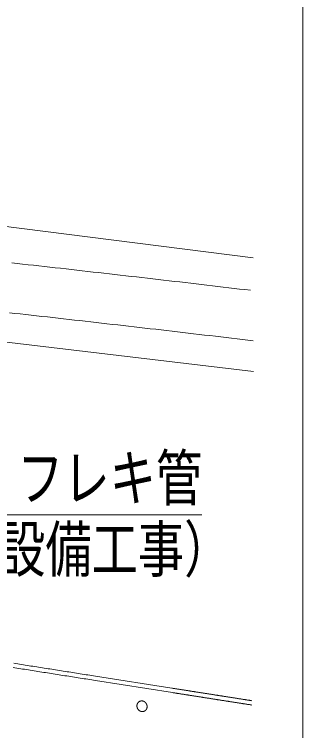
# Model space of a CAD drawing. Units: millimetres on the paper. Extents: x -305 to 305, y -152 to 152.
# Drawn here: x -72.01 to -56.67, y -90.38 to -52.29 of the extents above; entities that cross this region are included whole.
import ezdxf
from ezdxf.enums import TextEntityAlignment as Align

# ---------------------------------------------------------------- set-up
doc = ezdxf.new("R2010")
doc.units = ezdxf.units.MM
doc.layers.add('0-1_RV', color=7, linetype='Continuous', lineweight=9)
doc.styles.add('ＭＳ ゴシック', font='')
doc.styles.get('ＭＳ ゴシック').set_extended_font_data('MS Gothic')

msp = doc.modelspace()

# ---------------------------------------------------------------- linework, layer by layer
at = {"layer": '0-1_RV'}
for p, q in [((-74.719, -63.29), (-59.302, -65.247)), ((-59.296, -71.287), (-87.215, -67.976)), ((-63.63, -88.12), (-67.692, -87.483)), ((-63.601, -88.356), (-67.69, -87.714))]:
    msp.add_line(p, q, dxfattribs=at)
msp.add_lwpolyline([(-124.163, -111.629), (-56.673, -111.629), (-56.673, -45.625), (-124.163, -45.625)], close=True, dxfattribs=at)
for points in [[(-72.143, -65.509), (-71.855, -65.541), (-71.567, -65.573), (-71.278, -65.605), (-70.99, -65.637), (-70.701, -65.669), (-70.413, -65.701), (-70.124, -65.734), (-69.836, -65.766), (-69.547, -65.798), (-69.259, -65.831), (-68.971, -65.863), (-68.682, -65.896), (-68.394, -65.928), (-68.105, -65.961), (-67.817, -65.994), (-67.529, -66.026), (-67.24, -66.059), (-66.952, -66.092), (-66.663, -66.125), (-66.375, -66.158), (-66.087, -66.191), (-65.798, -66.224), (-65.51, -66.257), (-65.222, -66.29), (-64.933, -66.324), (-64.645, -66.357), (-64.357, -66.39), (-64.068, -66.424), (-63.78, -66.457), (-63.492, -66.491), (-63.204, -66.524)], [(-63.204, -66.524), (-62.915, -66.558), (-62.627, -66.592), (-62.339, -66.625), (-62.05, -66.659), (-61.762, -66.693), (-61.474, -66.727), (-61.186, -66.761), (-60.897, -66.795), (-60.609, -66.829), (-60.321, -66.863), (-60.033, -66.897), (-59.745, -66.932), (-59.456, -66.966)], [(-72.271, -68.16), (-71.983, -68.192), (-71.695, -68.224), (-71.406, -68.256), (-71.118, -68.288), (-70.83, -68.32), (-70.541, -68.353), (-70.253, -68.385), (-69.965, -68.417), (-69.676, -68.449), (-69.388, -68.482), (-69.1, -68.514), (-68.812, -68.547), (-68.523, -68.579), (-68.235, -68.612), (-67.947, -68.645), (-67.658, -68.677), (-67.37, -68.71), (-67.082, -68.743), (-66.794, -68.776), (-66.505, -68.808), (-66.217, -68.841), (-65.929, -68.874), (-65.641, -68.908), (-65.353, -68.941), (-65.064, -68.974), (-64.776, -69.007), (-64.488, -69.04), (-64.2, -69.074), (-63.912, -69.107), (-63.623, -69.141), (-63.335, -69.174), (-63.047, -69.208)], [(-63.047, -69.208), (-62.759, -69.242), (-62.471, -69.275), (-62.183, -69.309), (-61.895, -69.343), (-61.606, -69.377), (-61.318, -69.411), (-61.03, -69.445), (-60.742, -69.479), (-60.454, -69.513), (-60.166, -69.547), (-59.878, -69.581), (-59.59, -69.616), (-59.302, -69.65), (-59.302, -69.65)], [(-62.043, -78.913), (-73.721, -78.913), (-78.58, -83.05)], [(-71.629, -86.862), (-71.73, -86.847), (-71.831, -86.831), (-71.932, -86.815), (-72.033, -86.799)], [(-71.67, -87.086), (-71.772, -87.07), (-71.874, -87.054), (-71.976, -87.038), (-72.078, -87.022)], [(-67.69, -87.714), (-67.792, -87.698), (-67.894, -87.681), (-67.996, -87.665), (-68.098, -87.649), (-68.2, -87.633), (-68.302, -87.617), (-68.404, -87.601), (-68.506, -87.585), (-68.609, -87.569), (-68.711, -87.553), (-68.813, -87.537), (-68.915, -87.521), (-69.017, -87.505), (-69.119, -87.489), (-69.221, -87.473), (-69.323, -87.456), (-69.425, -87.44), (-69.527, -87.424), (-69.629, -87.408), (-69.731, -87.392), (-69.833, -87.376), (-69.935, -87.36), (-70.037, -87.344), (-70.139, -87.328), (-70.241, -87.312), (-70.343, -87.296), (-70.446, -87.28), (-70.548, -87.263), (-70.65, -87.247), (-70.752, -87.231), (-70.854, -87.215), (-70.956, -87.199), (-71.058, -87.183), (-71.16, -87.167), (-71.262, -87.151), (-71.364, -87.135), (-71.466, -87.118), (-71.568, -87.102), (-71.67, -87.086)], [(-67.692, -87.483), (-67.793, -87.467), (-67.894, -87.451), (-67.995, -87.435), (-68.096, -87.419), (-68.197, -87.403), (-68.298, -87.387), (-68.399, -87.372), (-68.5, -87.356), (-68.601, -87.34), (-68.702, -87.324), (-68.803, -87.308), (-68.904, -87.292), (-69.005, -87.276), (-69.105, -87.26), (-69.206, -87.244), (-69.307, -87.229), (-69.408, -87.213), (-69.509, -87.197), (-69.61, -87.181), (-69.711, -87.165), (-69.812, -87.149), (-69.913, -87.133), (-70.014, -87.117), (-70.115, -87.101), (-70.216, -87.085), (-70.317, -87.069), (-70.418, -87.054), (-70.519, -87.038), (-70.62, -87.022), (-70.721, -87.006), (-70.821, -86.99), (-70.922, -86.974), (-71.023, -86.958), (-71.124, -86.942), (-71.225, -86.926), (-71.326, -86.91), (-71.427, -86.894), (-71.528, -86.878), (-71.629, -86.862)], [(-63.205, -88.187), (-63.238, -88.182), (-63.27, -88.176), (-63.303, -88.171), (-63.336, -88.166), (-63.368, -88.161), (-63.401, -88.156), (-63.434, -88.151), (-63.466, -88.146), (-63.499, -88.141), (-63.532, -88.135), (-63.565, -88.13), (-63.597, -88.125), (-63.63, -88.12)], [(-63.178, -88.422), (-63.211, -88.417), (-63.243, -88.412), (-63.276, -88.407), (-63.309, -88.402), (-63.341, -88.397), (-63.374, -88.392), (-63.406, -88.386), (-63.439, -88.381), (-63.471, -88.376), (-63.504, -88.371), (-63.536, -88.366), (-63.569, -88.361), (-63.601, -88.356), (-63.601, -88.356)], [(-61.93, -88.387), (-61.962, -88.382), (-61.995, -88.377), (-62.028, -88.371), (-62.06, -88.366), (-62.093, -88.361), (-62.126, -88.356), (-62.158, -88.351), (-62.191, -88.346), (-62.224, -88.341), (-62.257, -88.335), (-62.289, -88.33), (-62.322, -88.325), (-62.355, -88.32), (-62.387, -88.315), (-62.42, -88.31), (-62.453, -88.305), (-62.485, -88.3), (-62.518, -88.294), (-62.551, -88.289), (-62.584, -88.284), (-62.616, -88.279), (-62.649, -88.274), (-62.682, -88.269), (-62.714, -88.264), (-62.747, -88.259), (-62.78, -88.253), (-62.812, -88.248), (-62.845, -88.243), (-62.878, -88.238), (-62.911, -88.233), (-62.943, -88.228), (-62.976, -88.223), (-63.009, -88.217), (-63.041, -88.212), (-63.074, -88.207), (-63.107, -88.202), (-63.139, -88.197), (-63.172, -88.192), (-63.205, -88.187)], [(-61.911, -88.621), (-61.943, -88.616), (-61.976, -88.61), (-62.008, -88.605), (-62.041, -88.6), (-62.073, -88.595), (-62.106, -88.59), (-62.138, -88.585), (-62.171, -88.58), (-62.203, -88.575), (-62.236, -88.57), (-62.268, -88.565), (-62.301, -88.559), (-62.333, -88.554), (-62.366, -88.549), (-62.398, -88.544), (-62.431, -88.539), (-62.463, -88.534), (-62.496, -88.529), (-62.528, -88.524), (-62.561, -88.519), (-62.593, -88.514), (-62.626, -88.509), (-62.658, -88.503), (-62.691, -88.498), (-62.723, -88.493), (-62.756, -88.488), (-62.788, -88.483), (-62.821, -88.478), (-62.853, -88.473), (-62.886, -88.468), (-62.918, -88.463), (-62.951, -88.458), (-62.983, -88.453), (-63.016, -88.447), (-63.048, -88.442), (-63.081, -88.437), (-63.113, -88.432), (-63.146, -88.427), (-63.178, -88.422)], [(-60.654, -88.587), (-60.687, -88.582), (-60.72, -88.576), (-60.752, -88.571), (-60.785, -88.566), (-60.818, -88.561), (-60.85, -88.556), (-60.883, -88.551), (-60.916, -88.546), (-60.948, -88.541), (-60.981, -88.535), (-61.014, -88.53), (-61.047, -88.525), (-61.079, -88.52), (-61.112, -88.515), (-61.145, -88.51), (-61.177, -88.505), (-61.21, -88.5), (-61.243, -88.494), (-61.275, -88.489), (-61.308, -88.484), (-61.341, -88.479), (-61.374, -88.474), (-61.406, -88.469), (-61.439, -88.464), (-61.472, -88.459), (-61.504, -88.453), (-61.537, -88.448), (-61.57, -88.443), (-61.602, -88.438), (-61.635, -88.433), (-61.668, -88.428), (-61.701, -88.423), (-61.733, -88.418), (-61.766, -88.412), (-61.799, -88.407), (-61.831, -88.402), (-61.864, -88.397), (-61.897, -88.392), (-61.93, -88.387)], [(-60.643, -88.819), (-60.675, -88.814), (-60.708, -88.809), (-60.74, -88.804), (-60.773, -88.799), (-60.805, -88.794), (-60.838, -88.789), (-60.87, -88.784), (-60.903, -88.779), (-60.935, -88.774), (-60.968, -88.768), (-61, -88.763), (-61.033, -88.758), (-61.065, -88.753), (-61.098, -88.748), (-61.13, -88.743), (-61.163, -88.738), (-61.195, -88.733), (-61.228, -88.728), (-61.26, -88.723), (-61.293, -88.717), (-61.325, -88.712), (-61.358, -88.707), (-61.39, -88.702), (-61.423, -88.697), (-61.455, -88.692), (-61.488, -88.687), (-61.52, -88.682), (-61.553, -88.677), (-61.585, -88.672), (-61.618, -88.667), (-61.65, -88.661), (-61.683, -88.656), (-61.715, -88.651), (-61.748, -88.646), (-61.78, -88.641), (-61.813, -88.636), (-61.846, -88.631), (-61.878, -88.626), (-61.911, -88.621)], [(-59.379, -88.786), (-59.411, -88.781), (-59.444, -88.776), (-59.477, -88.771), (-59.509, -88.765), (-59.542, -88.76), (-59.575, -88.755), (-59.608, -88.75), (-59.64, -88.745), (-59.673, -88.74), (-59.706, -88.735), (-59.738, -88.73), (-59.771, -88.725), (-59.804, -88.72), (-59.837, -88.715), (-59.869, -88.709), (-59.902, -88.704), (-59.935, -88.699), (-59.967, -88.694), (-60, -88.689), (-60.033, -88.684), (-60.065, -88.679), (-60.098, -88.674), (-60.131, -88.669), (-60.164, -88.663), (-60.196, -88.658), (-60.229, -88.653), (-60.262, -88.648), (-60.294, -88.643), (-60.327, -88.638), (-60.36, -88.633), (-60.392, -88.628), (-60.425, -88.623), (-60.458, -88.617), (-60.491, -88.612), (-60.523, -88.607), (-60.556, -88.602), (-60.589, -88.597), (-60.621, -88.592), (-60.654, -88.587)], [(-65.457, -89.199), (-65.459, -89.195), (-65.461, -89.192), (-65.463, -89.188), (-65.464, -89.184), (-65.466, -89.18), (-65.467, -89.177), (-65.469, -89.173), (-65.47, -89.169), (-65.471, -89.165), (-65.473, -89.161), (-65.474, -89.158), (-65.475, -89.154), (-65.476, -89.15), (-65.478, -89.146), (-65.479, -89.142), (-65.48, -89.138), (-65.481, -89.134), (-65.482, -89.13), (-65.482, -89.126), (-65.483, -89.122), (-65.484, -89.118), (-65.485, -89.114), (-65.485, -89.11), (-65.486, -89.106), (-65.486, -89.102), (-65.487, -89.098), (-65.487, -89.094), (-65.488, -89.09), (-65.488, -89.086), (-65.488, -89.082), (-65.489, -89.078), (-65.489, -89.074), (-65.489, -89.07), (-65.489, -89.066), (-65.489, -89.062), (-65.489, -89.058), (-65.489, -89.054), (-65.489, -89.049), (-65.488, -89.045)], [(-65.488, -89.045), (-65.488, -89.041), (-65.488, -89.037), (-65.487, -89.033), (-65.487, -89.029), (-65.486, -89.025), (-65.486, -89.021), (-65.485, -89.017), (-65.484, -89.013), (-65.484, -89.009), (-65.483, -89.005), (-65.482, -89.001), (-65.481, -88.997), (-65.48, -88.993), (-65.479, -88.989), (-65.478, -88.985), (-65.477, -88.982), (-65.476, -88.978), (-65.475, -88.974), (-65.473, -88.97), (-65.472, -88.966), (-65.471, -88.962), (-65.469, -88.959), (-65.468, -88.955), (-65.466, -88.951), (-65.464, -88.947), (-65.463, -88.944), (-65.461, -88.94), (-65.459, -88.936), (-65.457, -88.933), (-65.455, -88.929), (-65.453, -88.926), (-65.451, -88.922), (-65.449, -88.919), (-65.447, -88.915), (-65.445, -88.912), (-65.443, -88.908), (-65.441, -88.905), (-65.438, -88.902), (-65.436, -88.898)], [(-65.436, -88.898), (-65.433, -88.895), (-65.431, -88.892), (-65.428, -88.889), (-65.426, -88.886), (-65.423, -88.882), (-65.42, -88.879), (-65.418, -88.876), (-65.415, -88.873), (-65.412, -88.871), (-65.409, -88.868), (-65.406, -88.865), (-65.403, -88.862), (-65.4, -88.859), (-65.397, -88.857), (-65.394, -88.854), (-65.391, -88.852), (-65.388, -88.849), (-65.385, -88.847), (-65.381, -88.844), (-65.378, -88.842), (-65.375, -88.839), (-65.371, -88.837), (-65.368, -88.835), (-65.364, -88.833), (-65.361, -88.831), (-65.357, -88.829), (-65.354, -88.827), (-65.35, -88.825), (-65.347, -88.823), (-65.343, -88.821), (-65.339, -88.82), (-65.336, -88.818), (-65.332, -88.816), (-65.328, -88.815), (-65.324, -88.813), (-65.321, -88.812), (-65.317, -88.81), (-65.313, -88.809), (-65.309, -88.808)], [(-65.309, -88.808), (-65.305, -88.807), (-65.301, -88.806), (-65.297, -88.805), (-65.293, -88.804), (-65.289, -88.803), (-65.285, -88.802), (-65.281, -88.801), (-65.277, -88.8), (-65.273, -88.8), (-65.269, -88.799), (-65.265, -88.799), (-65.261, -88.798), (-65.257, -88.798), (-65.253, -88.797), (-65.249, -88.797), (-65.245, -88.797), (-65.241, -88.797), (-65.237, -88.797), (-65.233, -88.797), (-65.229, -88.797), (-65.225, -88.797), (-65.221, -88.797), (-65.217, -88.798), (-65.213, -88.798), (-65.209, -88.798), (-65.205, -88.799), (-65.201, -88.799), (-65.197, -88.8), (-65.193, -88.801), (-65.189, -88.801), (-65.185, -88.802), (-65.181, -88.803), (-65.177, -88.804), (-65.173, -88.805), (-65.169, -88.806), (-65.165, -88.807), (-65.161, -88.808), (-65.157, -88.809), (-65.153, -88.81)], [(-65.153, -88.81), (-65.149, -88.812), (-65.146, -88.813), (-65.142, -88.814), (-65.138, -88.816), (-65.134, -88.817), (-65.13, -88.819), (-65.127, -88.821), (-65.123, -88.822), (-65.119, -88.824), (-65.116, -88.826), (-65.112, -88.828), (-65.109, -88.83), (-65.105, -88.832), (-65.101, -88.834), (-65.098, -88.836), (-65.094, -88.838), (-65.091, -88.84), (-65.088, -88.842), (-65.084, -88.844), (-65.081, -88.846), (-65.077, -88.849), (-65.074, -88.851), (-65.071, -88.854), (-65.068, -88.856), (-65.064, -88.858), (-65.061, -88.861), (-65.058, -88.864), (-65.055, -88.866), (-65.052, -88.869), (-65.049, -88.872), (-65.046, -88.874), (-65.043, -88.877), (-65.04, -88.88), (-65.037, -88.883), (-65.034, -88.886), (-65.032, -88.889), (-65.029, -88.892), (-65.026, -88.895), (-65.024, -88.898)], [(-65.024, -88.898), (-65.021, -88.901), (-65.018, -88.904), (-65.016, -88.907), (-65.013, -88.91), (-65.011, -88.914), (-65.008, -88.917), (-65.006, -88.92), (-65.004, -88.923), (-65.001, -88.927), (-64.999, -88.93), (-64.997, -88.934), (-64.995, -88.937), (-64.993, -88.94), (-64.991, -88.944), (-64.989, -88.947), (-64.987, -88.951), (-64.985, -88.955), (-64.983, -88.958), (-64.981, -88.962), (-64.979, -88.965), (-64.977, -88.969), (-64.976, -88.973), (-64.974, -88.976), (-64.972, -88.98), (-64.971, -88.984), (-64.969, -88.988), (-64.968, -88.991), (-64.966, -88.995), (-64.965, -88.999), (-64.963, -89.003), (-64.962, -89.007), (-64.961, -89.011), (-64.96, -89.014), (-64.959, -89.018), (-64.958, -89.022), (-64.957, -89.026), (-64.956, -89.03), (-64.955, -89.034), (-64.954, -89.038)], [(-64.954, -89.038), (-64.953, -89.042), (-64.952, -89.046), (-64.951, -89.05), (-64.951, -89.054), (-64.95, -89.058), (-64.95, -89.062), (-64.949, -89.066), (-64.949, -89.07), (-64.948, -89.074), (-64.948, -89.078), (-64.948, -89.082), (-64.948, -89.086), (-64.947, -89.09), (-64.947, -89.094), (-64.947, -89.099), (-64.947, -89.103), (-64.947, -89.107), (-64.947, -89.111), (-64.948, -89.115), (-64.948, -89.119), (-64.948, -89.123), (-64.948, -89.127), (-64.949, -89.131), (-64.949, -89.135), (-64.95, -89.139), (-64.95, -89.143), (-64.951, -89.147), (-64.952, -89.151), (-64.952, -89.155), (-64.953, -89.159), (-64.954, -89.163), (-64.955, -89.167), (-64.956, -89.171), (-64.957, -89.175), (-64.958, -89.179), (-64.959, -89.183), (-64.96, -89.187), (-64.961, -89.19), (-64.963, -89.194)], [(-59.375, -89.017), (-59.407, -89.012), (-59.44, -89.007), (-59.472, -89.002), (-59.505, -88.997), (-59.537, -88.992), (-59.57, -88.987), (-59.602, -88.982), (-59.635, -88.977), (-59.667, -88.972), (-59.7, -88.967), (-59.732, -88.962), (-59.765, -88.957), (-59.797, -88.952), (-59.83, -88.946), (-59.862, -88.941), (-59.895, -88.936), (-59.927, -88.931), (-59.96, -88.926), (-59.992, -88.921), (-60.025, -88.916), (-60.057, -88.911), (-60.09, -88.906), (-60.122, -88.901), (-60.155, -88.896), (-60.187, -88.891), (-60.22, -88.885), (-60.252, -88.88), (-60.285, -88.875), (-60.317, -88.87), (-60.35, -88.865), (-60.383, -88.86), (-60.415, -88.855), (-60.448, -88.85), (-60.48, -88.845), (-60.513, -88.84), (-60.545, -88.835), (-60.578, -88.83), (-60.61, -88.824), (-60.643, -88.819)], [(-65.456, -89.203), (-65.457, -89.199), (-65.457, -89.199)], [(-65.352, -89.32), (-65.355, -89.318), (-65.359, -89.315), (-65.362, -89.313), (-65.365, -89.311), (-65.369, -89.308), (-65.372, -89.306), (-65.375, -89.303), (-65.378, -89.301), (-65.381, -89.298), (-65.384, -89.295), (-65.387, -89.293), (-65.39, -89.29), (-65.393, -89.287), (-65.396, -89.284), (-65.399, -89.281), (-65.402, -89.278), (-65.405, -89.276), (-65.407, -89.273), (-65.41, -89.27), (-65.413, -89.266), (-65.415, -89.263), (-65.418, -89.26), (-65.421, -89.257), (-65.423, -89.254), (-65.426, -89.251), (-65.428, -89.247), (-65.43, -89.244), (-65.433, -89.241), (-65.435, -89.238), (-65.437, -89.234), (-65.44, -89.231), (-65.442, -89.227), (-65.444, -89.224), (-65.446, -89.22), (-65.448, -89.217), (-65.45, -89.213), (-65.452, -89.21), (-65.454, -89.206), (-65.456, -89.203)], [(-65.203, -89.367), (-65.207, -89.367), (-65.211, -89.367), (-65.215, -89.367), (-65.219, -89.366), (-65.223, -89.366), (-65.228, -89.366), (-65.232, -89.365), (-65.236, -89.365), (-65.24, -89.364), (-65.244, -89.363), (-65.248, -89.363), (-65.252, -89.362), (-65.256, -89.361), (-65.26, -89.36), (-65.263, -89.359), (-65.267, -89.358), (-65.271, -89.357), (-65.275, -89.356), (-65.279, -89.355), (-65.283, -89.354), (-65.287, -89.352), (-65.291, -89.351), (-65.294, -89.35), (-65.298, -89.348), (-65.302, -89.347), (-65.306, -89.345), (-65.309, -89.343), (-65.313, -89.342), (-65.317, -89.34), (-65.32, -89.338), (-65.324, -89.336), (-65.328, -89.335), (-65.331, -89.333), (-65.335, -89.331), (-65.338, -89.329), (-65.342, -89.327), (-65.345, -89.324), (-65.349, -89.322), (-65.352, -89.32)], [(-65.055, -89.32), (-65.058, -89.322), (-65.061, -89.325), (-65.065, -89.327), (-65.068, -89.329), (-65.072, -89.331), (-65.075, -89.333), (-65.079, -89.335), (-65.082, -89.337), (-65.086, -89.339), (-65.089, -89.341), (-65.093, -89.343), (-65.097, -89.344), (-65.101, -89.346), (-65.104, -89.348), (-65.108, -89.349), (-65.112, -89.351), (-65.116, -89.352), (-65.119, -89.354), (-65.123, -89.355), (-65.127, -89.356), (-65.131, -89.357), (-65.135, -89.358), (-65.139, -89.359), (-65.143, -89.36), (-65.147, -89.361), (-65.151, -89.362), (-65.155, -89.363), (-65.159, -89.364), (-65.163, -89.364), (-65.167, -89.365), (-65.171, -89.365), (-65.175, -89.366), (-65.179, -89.366), (-65.183, -89.366), (-65.187, -89.367), (-65.191, -89.367), (-65.195, -89.367), (-65.199, -89.367), (-65.203, -89.367)], [(-64.963, -89.194), (-64.964, -89.198), (-64.965, -89.202), (-64.967, -89.206), (-64.968, -89.209), (-64.97, -89.213), (-64.972, -89.217), (-64.973, -89.221), (-64.975, -89.224), (-64.977, -89.228), (-64.979, -89.231), (-64.981, -89.235), (-64.983, -89.239), (-64.985, -89.242), (-64.987, -89.246), (-64.989, -89.249), (-64.991, -89.253), (-64.993, -89.256), (-64.995, -89.259), (-64.998, -89.263), (-65, -89.266), (-65.003, -89.269), (-65.005, -89.272), (-65.008, -89.275), (-65.01, -89.279), (-65.013, -89.282), (-65.016, -89.285), (-65.018, -89.288), (-65.021, -89.291), (-65.024, -89.294), (-65.027, -89.296), (-65.03, -89.299), (-65.033, -89.302), (-65.036, -89.305), (-65.039, -89.307), (-65.042, -89.31), (-65.045, -89.313), (-65.048, -89.315), (-65.052, -89.318), (-65.055, -89.32)]]:
    msp.add_lwpolyline(points, dxfattribs=at)

# ---------------------------------------------------------------- texts
at = {"layer": '0-1_RV', "style": 'ＭＳ ゴシック', "width": 0.75}
for s, p in [('\u3000フレキ管', (-74.32, -78.865)), ('（設備工事）', (-75.278, -82.656))]:
    msp.add_text(s, height=2.405, dxfattribs=at).set_placement(p, align=Align.BOTTOM_LEFT)

doc.saveas('drawing.dxf')
